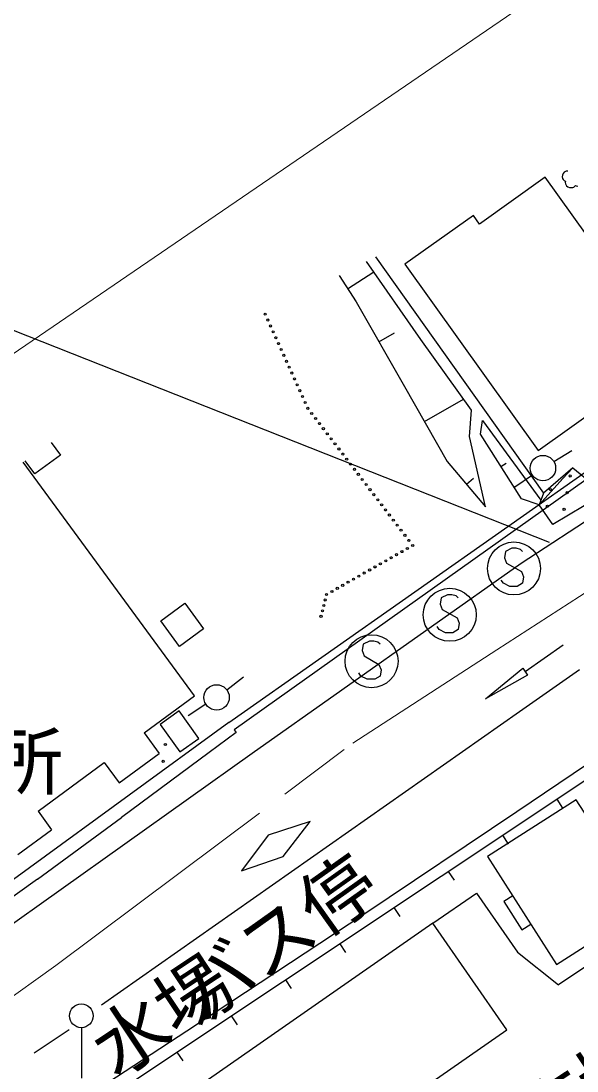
# Model space of a CAD drawing. Units: millimetres, scale not verified. Extents: x 40000 to 680000, y 20000 to 380000.
# Drawn here: x 273946 to 300172, y 290174 to 339720 of the extents above; entities that cross this region are included whole.
import ezdxf
from ezdxf.enums import TextEntityAlignment as Align

# ---------------------------------------------------------------- set-up
doc = ezdxf.new("R2010")
doc.units = ezdxf.units.MM
doc.header["$LTSCALE"] = 1000
doc.linetypes.add('CHAIN', pattern=[18.5, 12, -1.5, 3.5, -1.5])
for name, color, linetype, lineweight in [('M-BGD', 7, 'Continuous', 25), ('M-BGD-EXST', 7, 'Continuous', 25), ('M-BMK', 2, 'CHAIN', 13), ('M-STR-HTXT', 7, 'Continuous', 13), ('M-STR-STRC', 7, 'Continuous', 25)]:
    doc.layers.add(name, color=color, linetype=linetype, lineweight=lineweight)
doc.styles.add('ＭＳ ゴシック', font='')
doc.styles.get('ＭＳ ゴシック').set_extended_font_data('MS Gothic')

msp = doc.modelspace()

# ---------------------------------------------------------------- linework, layer by layer
at = {"layer": 'M-BGD'}
for p, q in [((299517, 332521), (299485, 332448)), ((299567, 332586), (299517, 332521)), ((299654, 332636), (299567, 332586)), ((299744, 332640), (299654, 332636)), ((298666, 332352), (295575, 330141)), ((303465, 325641), (298666, 332352)), ((299485, 332448), (299471, 332367)), ((299471, 332367), (299483, 332296)), ((299483, 332296), (299522, 332235)), ((299522, 332235), (299588, 332184)), ((299588, 332184), (299624, 332168)), ((299624, 332168), (299618, 332105)), ((299618, 332105), (299631, 332034)), ((299631, 332034), (299680, 331947)), ((300058, 331913), (300101, 331960)), ((300101, 331960), (300137, 331944)), ((299680, 331947), (299745, 331897)), ((299745, 331897), (299819, 331865)), ((299819, 331865), (299882, 331859)), ((299882, 331859), (299971, 331863)), ((299971, 331863), (300024, 331884)), ((300024, 331884), (300058, 331913)), ((300137, 331944), (300218, 331930)), ((295284, 330548), (292055, 328239)), ((295575, 330141), (295284, 330548)), ((290660, 328597), (298590, 317446)), ((292811, 324693), (290240, 328378)), ((292055, 328239), (298337, 319454)), ((288948, 327704), (289750, 326469)), ((289349, 327087), (290585, 327889)), ((289750, 326469), (292031, 322479)), ((290825, 324586), (291570, 325011)), ((295188, 321362), (292811, 324693)), ((283743, 306613), (308509, 324019)), ((308662, 323821), (284001, 306269)), ((298337, 319454), (302677, 322558)), ((292031, 322479), (294049, 318935)), ((292975, 320819), (294826, 321875)), ((295097, 320112), (295188, 321362)), ((295613, 320217), (295707, 320866)), ((295707, 320866), (298463, 317115)), ((295856, 316799), (295097, 320112)), ((297559, 317171), (295613, 320217)), ((275363, 319830), (275802, 319232)), ((275802, 319232), (274592, 318345)), ((299078, 318937), (299930, 319460)), ((282137, 307880), (274055, 318908)), ((274592, 318345), (274137, 318966)), ((294049, 318935), (295856, 316799)), ((296586, 318694), (296830, 318850)), ((299969, 318643), (298590, 317446)), ((299498, 318126), (299969, 318643)), ((299969, 318643), (301115, 317707)), ((294953, 317867), (295285, 318148)), ((298070, 318286), (297243, 317724)), ((298380, 316897), (299498, 318126)), ((302282, 317219), (297541, 314125)), ((298380, 316897), (297559, 317171)), ((298590, 317446), (298380, 316897)), ((299026, 315963), (298380, 316897)), ((300503, 316836), (299026, 315963)), ((297541, 314125), (284842, 305160)), ((280536, 311418), (281666, 312246)), ((281666, 312246), (282552, 311036)), ((281423, 310208), (280536, 311418)), ((282552, 311036), (281423, 310208)), ((297731, 309023), (299522, 310278)), ((295852, 307730), (297618, 309187)), ((297618, 309187), (297845, 308858)), ((283650, 308165), (284447, 308769)), ((297845, 308858), (295852, 307730)), ((297464, 307142), (300298, 309120)), ((279755, 306125), (282137, 307880)), ((282667, 307478), (281826, 306937)), ((277735, 293294), (297464, 307142)), ((281410, 307166), (280516, 306530)), ((282334, 305868), (281410, 307166)), ((283743, 306613), (274353, 299759)), ((280516, 306530), (281441, 305232)), ((284001, 306269), (284091, 306149)), ((279755, 306125), (280464, 305159)), ((281441, 305232), (282334, 305868)), ((284091, 306149), (282814, 305203)), ((284842, 305160), (259396, 287022)), ((274749, 302437), (277873, 304738)), ((277873, 304738), (278578, 303777)), ((278578, 303777), (280464, 305159)), ((282814, 305203), (278679, 302141)), ((301456, 305191), (297327, 302399)), ((278741, 289365), (301774, 304705)), ((300140, 302972), (295954, 300302)), ((299214, 303000), (299492, 302584)), ((303391, 297877), (300140, 302972)), ((274749, 302437), (275390, 301553)), ((297327, 302399), (290121, 297563)), ((274719, 299234), (278679, 302141)), ((287587, 301955), (285602, 301307)), ((286305, 300294), (287587, 301955)), ((273797, 300398), (275390, 301553)), ((285602, 301307), (284342, 299623)), ((296655, 301296), (296932, 300880)), ((284342, 299623), (286305, 300294)), ((295954, 300302), (299206, 295206)), ((274353, 299759), (272125, 298157)), ((294096, 299591), (294373, 299175)), ((274719, 299234), (272503, 297637)), ((293379, 297143), (295432, 298570)), ((295432, 298570), (297372, 295778)), ((297138, 298447), (296716, 298178)), ((291537, 297887), (291814, 297471)), ((296716, 298178), (297577, 296829)), ((299206, 295206), (303391, 297877)), ((290121, 297563), (281761, 292057)), ((293379, 297143), (281600, 288957)), ((296870, 292116), (293379, 297143)), ((297577, 296829), (297998, 297098)), ((303061, 296751), (299293, 294246)), ((288978, 296182), (289255, 295766)), ((297372, 295778), (299293, 294246)), ((286418, 294478), (286695, 294062)), ((283859, 292774), (284136, 292357)), ((274565, 291038), (276223, 292132)), ((281761, 292057), (276352, 288519)), ((276792, 292218), (276792, 289838)), ((285116, 283955), (296870, 292116)), ((281300, 291069), (281577, 290653))]:
    msp.add_line(p, q, dxfattribs=at)
for centre, radius in [((285460, 325886), 50), ((285586, 325609), 50), ((285712, 325331), 50), ((285838, 325053), 50), ((285964, 324775), 50), ((286090, 324498), 50), ((286216, 324220), 50), ((286342, 323942), 50), ((286468, 323664), 50), ((286594, 323386), 50), ((286720, 323109), 50), ((286846, 322831), 50), ((286972, 322553), 50), ((287098, 322275), 50), ((287224, 321998), 50), ((287350, 321720), 50), ((287476, 321442), 50), ((287659, 321203), 50), ((287842, 320963), 50), ((288026, 320723), 50), ((288209, 320484), 50), ((288392, 320244), 50), ((288575, 320004), 50), ((288758, 319765), 50), ((288942, 319525), 50), ((289125, 319285), 50), ((289308, 319046), 50), ((298566, 318623), 600), ((289491, 318806), 50), ((289674, 318566), 50), ((289858, 318327), 50), ((290041, 318087), 50), ((299850, 318252), 50), ((290224, 317848), 50), ((290407, 317608), 50), ((298920, 317609), 50), ((290591, 317368), 50), ((290774, 317129), 50), ((299706, 317465), 50), ((290957, 316889), 50), ((291140, 316649), 50), ((298776, 316822), 50), ((299563, 316678), 50), ((291323, 316410), 50), ((291507, 316170), 50), ((291690, 315930), 50), ((291873, 315691), 50), ((292056, 315451), 50), ((292239, 315211), 50), ((291914, 314683), 50), ((292169, 314827), 50), ((292423, 314972), 50), ((290898, 314105), 50), ((291152, 314249), 50), ((291406, 314394), 50), ((291660, 314538), 50), ((290136, 313671), 50), ((290390, 313816), 50), ((290644, 313960), 50), ((289120, 313093), 50), ((289374, 313237), 50), ((289628, 313382), 50), ((289882, 313526), 50), ((288358, 312659), 50), ((288612, 312804), 50), ((288866, 312948), 50), ((288228, 312143), 50), ((288293, 312401), 50), ((288099, 311628), 50), ((288164, 311886), 50), ((283172, 307802), 600), ((280756, 305578), 50), ((280652, 304785), 50), ((276792, 292778), 560)]:
    msp.add_circle(centre, radius, dxfattribs=at)
at = {"layer": 'M-BGD-EXST'}
for p, q in [((296800, 314690), (296750, 314390)), ((297100, 314840), (296800, 314690)), ((297300, 314840), (297100, 314840)), ((297500, 314790), (297300, 314840)), ((297600, 314690), (297500, 314790)), ((296750, 314390), (296850, 314140)), ((296850, 314140), (297550, 313740)), ((297550, 313740), (297650, 313490)), ((296700, 313190), (296600, 313340)), ((297000, 313040), (296700, 313190)), ((297600, 313190), (297350, 313040)), ((297650, 313490), (297600, 313190)), ((294069, 312650), (293769, 312500)), ((294269, 312650), (294069, 312650)), ((294469, 312600), (294269, 312650)), ((297350, 313040), (297000, 313040)), ((293769, 312500), (293719, 312200)), ((293719, 312200), (293819, 311950)), ((294569, 312500), (294469, 312600)), ((293819, 311950), (294519, 311550)), ((293669, 311000), (293569, 311150)), ((294519, 311550), (294619, 311300)), ((294619, 311300), (294569, 311000)), ((293969, 310850), (293669, 311000)), ((294319, 310850), (293969, 310850)), ((294569, 311000), (294319, 310850)), ((290082, 310309), (290032, 310009)), ((290382, 310459), (290082, 310309)), ((290582, 310459), (290382, 310459)), ((290782, 310409), (290582, 310459)), ((290882, 310309), (290782, 310409)), ((290032, 310009), (290132, 309759)), ((290132, 309759), (290832, 309359)), ((290832, 309359), (290932, 309109)), ((289982, 308809), (289882, 308959)), ((290282, 308659), (289982, 308809)), ((290882, 308809), (290632, 308659)), ((290932, 309109), (290882, 308809)), ((290632, 308659), (290282, 308659))]:
    msp.add_line(p, q, dxfattribs=at)
for centre in [(297200, 313890), (294169, 311700), (290482, 309509)]:
    msp.add_circle(centre, 1250, dxfattribs=at)
at = {"layer": 'M-BMK'}
for p, q in [((296398, 310044), (302022, 313681)), ((289593, 305641), (296398, 310044)), ((275595, 295146), (289593, 305641)), ((270077, 291211), (275595, 295146))]:
    msp.add_line(p, q, dxfattribs=at)
at = {"layer": 'M-STR-HTXT'}
msp.add_line((303762, 344642), (216565, 285124), dxfattribs=at)
at = {"layer": 'M-STR-STRC'}
msp.add_line((298870, 315117), (268355, 327189), dxfattribs=at)

# ---------------------------------------------------------------- texts
at = {"layer": 'M-BGD', "style": 'ＭＳ ゴシック'}
msp.add_text('〔有〕林鉄工所', height=2566, dxfattribs=at).set_placement((263686, 304781), align=Align.MIDDLE_CENTER)
for s, rotation, p in [('バス停', 35.4, (286012, 296466)), ('水場', 33.6, (280597, 292790)), ('山口県植物検疫協会', 33.4, (293243, 284424))]:
    msp.add_text(s, height=2566, rotation=rotation, dxfattribs=at).set_placement(p, align=Align.MIDDLE_CENTER)

doc.saveas('drawing.dxf')
